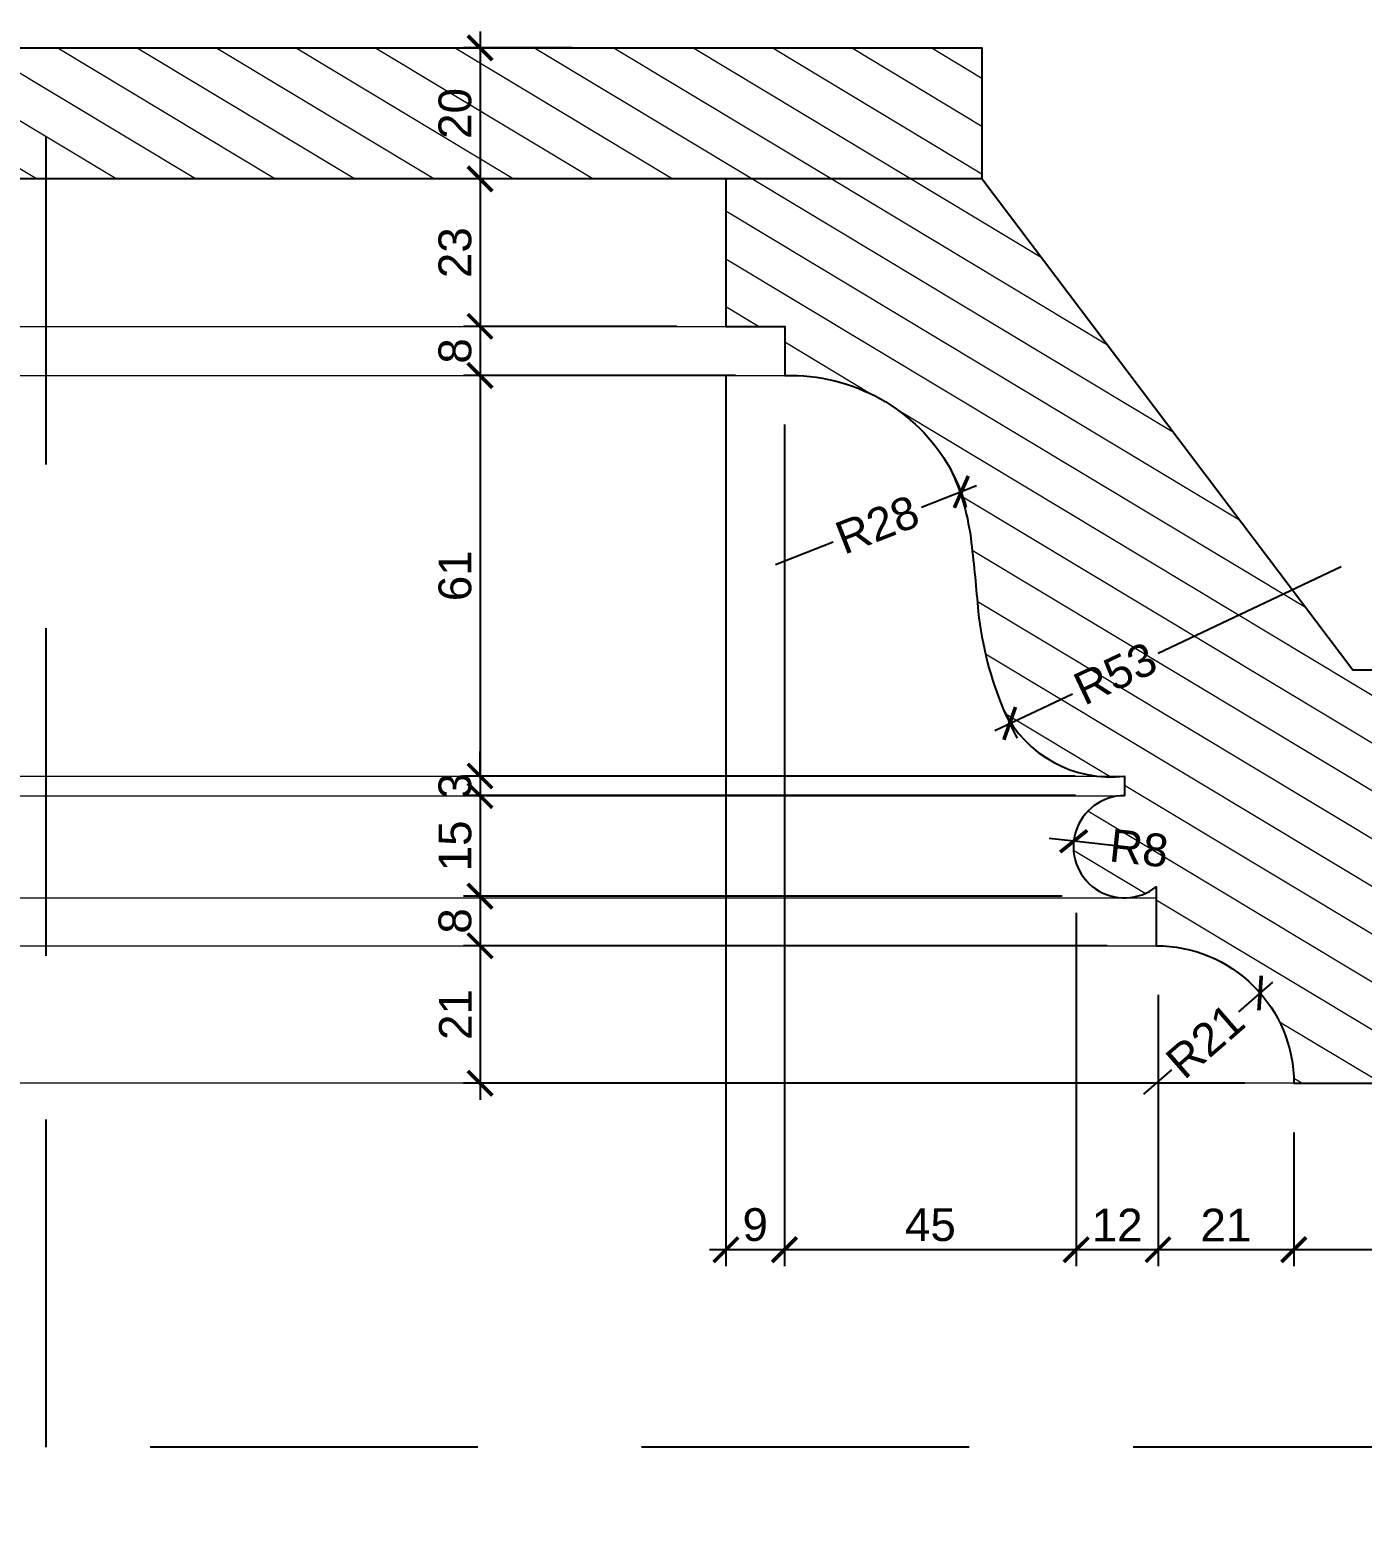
# Model space of a CAD drawing. Header units: inches. Extents: x 230831 to 416194, y 441295 to 526666.
# Drawn here: x 235843.1 to 236046.4, y 452349.4 to 452578 of the extents above; entities that cross this region are included whole.
import ezdxf

# ---------------------------------------------------------------- set-up
doc = ezdxf.new("R2010")
doc.units = ezdxf.units.IN
doc.header["$MEASUREMENT"] = 0
doc.linetypes.add('HIDDEN', pattern=[0.375, 0.25, -0.125])
for name, color, linetype in [('A-DIMESNION-1', 7, 'Continuous'), ('CQ Grg Gypsum', 41, 'Continuous'), ('CQ section wall', 3, 'Continuous'), ('CQ SPOT DETAIL DIMENSION', 9, 'Continuous'), ('CQ spot detail elevation', 1, 'Continuous'), ('CQ_callout', 34, 'Continuous'), ('DA-ANNO-DIMENSION', 1, 'Continuous'), ('xref grd floor$2$CQ Wall hatch_CHB', 8, 'Continuous')]:
    doc.layers.add(name, color=color, linetype=linetype)
doc.layers.add('CQ gypsum 2', color=42, linetype='Continuous', lineweight=0)
doc.layers.add('CQ Gypsum Hatch', color=8, linetype='Continuous', lineweight=20)
doc.styles.add('DA-dim', font='arial.ttf')
doc.styles.get("Standard").update_dxf_attribs({"font": 'arial.ttf'})
doc.dimstyles.new('chester 15', dxfattribs={"dimscale": 0.15, "dimtxt": 150, "dimasz": 100, "dimexe": 100, "dimexo": 0, "dimgap": 80, "dimtad": 1, "dimdec": 0, "dimzin": 0, "dimdsep": 46, "dimtxsty": 'Standard', "dimblk": 'DOT', "dimcen": 100, "dimclrd": 1, "dimclre": 1, "dimclrt": 3, "dimadec": 0, "dimazin": 0, "dimtfac": 1, "dimtdec": 0, "dimtofl": 0, "dimtmove": 0, "dimatfit": 3, "dimfxl": 1, "dimtolj": 1, "dimtzin": 0, "dimlwd": -1, "dimarcsym": 0})
doc.dimstyles.new('chester 25', dxfattribs={"dimscale": 0.25, "dimtxt": 150, "dimasz": 100, "dimexe": 10, "dimexo": 20, "dimgap": 80, "dimtad": 1, "dimdec": 0, "dimzin": 0, "dimdsep": 46, "dimtxsty": 'Standard', "dimblk": 'DOT', "dimcen": 50, "dimclrd": 1, "dimclre": 1, "dimclrt": 3, "dimadec": 0, "dimazin": 0, "dimtfac": 1, "dimtdec": 0, "dimtofl": 0, "dimtmove": 0, "dimatfit": 3, "dimfxl": 1, "dimtolj": 1, "dimtzin": 0, "dimlwd": -1, "dimarcsym": 0})
doc.dimstyles.new('DA-2', dxfattribs={"dimtxt": 5, "dimasz": 3.75, "dimexe": 2.5, "dimexo": 7.5, "dimgap": 1.25, "dimtad": 1, "dimdec": 0, "dimdsep": 46, "dimtxsty": 'DA-dim', "dimblk": 'ARCHTICK', "dimcen": 5, "dimdle": 2.5, "dimadec": 0, "dimazin": 0, "dimtfac": 1, "dimtdec": 0, "dimtix": 1, "dimtmove": 2, "dimatfit": 3, "dimfxl": 1, "dimarcsym": 0})
doc.dimstyles.get("Standard").update_dxf_attribs({"dimtxt": 0.18, "dimasz": 0.18, "dimexe": 0.18, "dimexo": 0.0625, "dimgap": 0.09, "dimtad": 0, "dimtih": 1, "dimtoh": 1, "dimdec": 4, "dimzin": 0, "dimdsep": 46, "dimtxsty": 'Standard', "dimcen": 0.09, "dimadec": 0, "dimazin": 0, "dimtfac": 1, "dimtdec": 4, "dimtofl": 0, "dimtmove": 0, "dimatfit": 3, "dimfxl": 1, "dimtolj": 1, "dimtzin": 0, "dimarcsym": 0})
pattern_1 = [(211.0285767170143, (0, 0), (3.221659560689484, -5.355689467754646), [])]

# ---------------------------------------------------------------- blocks, each defined once
blk = doc.blocks.new('SECTION A AND B')
at = {"layer": 'xref grd floor$2$CQ Wall hatch_CHB', "extrusion": (2.772420434295382e-08, -3.397086406510971e-09, 0.9999999999999997)}
h = blk.add_hatch(dxfattribs=at)
h.set_pattern_fill('AR-CONC', color=256, scale=10, angle=-13.97142328298568, style=0)
h.set_pattern_definition([(36.02857671701432, (-1.13686837721616e-13, 0), (68.08902030313811, -23.40695012282138), [7.5, -82.5]), (341.0285767170143, (-1.13686837721616e-13, 0), (4.696115536243854, 76.34393155101377), [6, -66]), (86.48002117701432, (5.674084953584043, -1.950579099106383), (72.78513543292053, 52.93698073081792), [6.374019199999999, -70.1142112]), (32.21277671701431, (4.828758459330061, 19.4083253203734), (99.57057156855136, -41.82951326026698), [11.25, -123.75]), (82.66421220701432, (13.12630211951353, 15.92253007405429), (114.2200327004979, 71.963769638355), [9.5610342, -105.171376]), (337.2127407070143, (4.828758459330061, 19.4083253203734), (114.2200326282029, 71.96376960434766), [9, -99.0000001]), (7.028576717014317, (13.3257315046842, 12.14186476061497), (48.20408439676903, -53.482391937558), [7.5, -82.5]), (312.0285767170143, (13.3257315046842, 12.14186476061497), (41.11958765836167, 64.49518506525843), [6, -66]), (57.48002145701431, (17.34273850980571, 7.684998795658815), (89.32367130771905, 11.0127931513372), [6.374019000000001, -70.1142112]), (23.52857671701431, (-1.13686837721616e-13, 0), (9.217332202968066, 32.01097604041664), [0, -65.19999999999999, 0, -67, 0, -66.25]), (353.5285767170143, (-1.13686837721616e-13, 0), (35.05129027384105, 31.92285780031193), [0, -38.2, 0, -63.7, 0, -25.25]), (313.5285767170143, (-21.64028273221652, 5.384065682153131), (51.25843738430945, -15.07725946313946), [0, -25, 0, -78, 0, -103.5]), (303.5285767170143, (-31.34444539240314, 7.798444911818211), (59.01024838598841, -4.365975426402727), [0, -32.5, 0, -51.8, 0, -73.5])])
h.paths.add_polyline_path([(234206.6824561684, 453817.1762365347), (234206.6824561684, 453567.1762365348), (236854.1733847183, 453567.1762365348), (236854.1733847183, 453817.1762365348)])
h.paths.add_polyline_path([(234206.6824561684, 449317.1762365348), (234206.6824561684, 449117.1762365348), (236854.1733847183, 449117.1762365348), (236854.1733847183, 449317.1762365348)])
h = blk.add_hatch(dxfattribs=at)
h.set_pattern_fill('ANSI31,_O', color=8, scale=150, angle=76.02857671701435)
h.set_pattern_definition([(121.0285767170143, (-1.13686837721616e-13, 0), (-16.06706840326394, -9.664978682068453), [])])
h.paths.add_polyline_path([(234504.1733847185, 453567.1762365348), (234404.1738281932, 453567.1762365348), (234404.1738281934, 452067.1762365347), (234504.1733847184, 452067.1185752425)])
h.paths.add_polyline_path([(236754.1732899436, 453567.1762365348), (236754.1732899436, 449317.1762365348), (236854.1733847183, 449317.1762365348), (236854.1733847183, 453567.1762365348)])
blk = doc.blocks.new('_Dot')
at = {"color": 0, "linetype": 'ByBlock', "lineweight": -2}
blk.add_line((-0.5, 0), (-1, 0), dxfattribs=at)
at = {"color": 0, "linetype": 'ByBlock', "const_width": 0.5}
blk.add_lwpolyline([(-0.25, 0, 1), (0.25, 0, 1)], format="xyb", close=True, dxfattribs=at)
blk = doc.blocks.new('*D219')
at = {"layer": 'A-DIMESNION-1', "color": 1, "lineweight": -2, "ltscale": 0.05, "transparency": 16777216}
for p, q in [((236321.5089353906, 452850.2154060968), (233364.0999054055, 452850.2154060968)), ((234831.8532837918, 449417.1538911526), (233364.0999054055, 449417.1538911526))]:
    blk.add_line(p, q, dxfattribs=at)
at = {"layer": 'A-DIMESNION-1', "color": 1, "ltscale": 0.05, "transparency": 16777216}
blk.add_line((233366.5999054055, 452825.2154060968), (233366.5999054055, 449442.1538911526), dxfattribs=at)
at = {"layer": 'Defpoints', "color": 0, "linetype": 'Continuous', "ltscale": 0.05, "transparency": 16777216}
for p in [(236326.5089353906, 452850.2154060968, 0.0002310137692535668), (233366.5999054055, 449417.1538911526), (234836.8532837918, 449417.1538911525, -2.213903546725328e-07)]:
    blk.add_point(p, dxfattribs=at)
at = {"layer": 'A-DIMESNION-1', "color": 1, "linetype": 'Continuous', "ltscale": 0.05, "transparency": 16777216, "xscale": 25, "yscale": 25, "zscale": 25}
for p, rotation in [((233366.5999054055, 452850.2154060968), 90), ((233366.5999054055, 449417.1538911526), 270)]:
    blk.add_blockref('_Dot', p, dxfattribs=dict(at, rotation=rotation))
at = {"layer": 'A-DIMESNION-1', "color": 3, "linetype": 'Continuous', "ltscale": 0.05, "transparency": 16777216, "insert": (233327.4406284614, 451133.6846486247), "char_height": 37.5, "attachment_point": 5, "rotation": 90.00000000000001}
blk.add_mtext('\\A1;3433', dxfattribs=at)
blk = doc.blocks.new('section ceiling a and b')
at = {"layer": 'CQ Gypsum Hatch'}
h = blk.add_hatch(dxfattribs=at)
h.set_pattern_fill('ANSI31', color=256, scale=50, angle=166.0285767170143, style=0)
h.set_pattern_definition(pattern_1)
h.paths.add_polyline_path([(157258.9229848189, 36401.44602513051), (157995.7102610377, 36401.44435781019), (157995.7102610378, 36421.444357812), (157258.9229848189, 36421.44602565636)])
h = blk.add_hatch(dxfattribs=at)
h.set_pattern_fill('ANSI31', color=256, scale=50, angle=166.0285767170143, style=0)
h.set_pattern_definition(pattern_1)
edge = h.paths.add_edge_path()
edge.add_line((157162.3166217814, 36326.44602554047), (157162.3166222537, 36308.40586260986))
edge.add_line((157162.3166222537, 36308.40586260991), (157162.3995313703, 36308.40586261296))
edge.add_line((157162.3995313703, 36308.40586261294), (157162.3995407765, 36283.40592362223))
edge.add_line((157162.3995407764, 36283.40592362225), (157162.3166229081, 36283.40592362225))
edge.add_line((157162.3166229081, 36283.40592362225), (157162.3166229081, 36263.40592362227))
edge.add_line((157162.3166229081, 36263.40592362225), (157211.3166229081, 36263.40592362225))
edge.add_arc((157232.3166229081, 36263.40592362225), 21, 90, 180, ccw=False)
edge.add_line((157232.3166229082, 36284.40592362225), (157232.3166229082, 36293.40592362218))
edge.add_arc((157237.1684469962, 36299.51265254786), 7.799508648191478, 231.5326976135469, 449.9999999997862)
edge.add_line((157237.1684469963, 36307.31216119608), (157237.1684469963, 36310.31216119609))
edge.add_arc((157239.3207145441, 36328.27901129919), 18.09530210374004, 263.1690297987763, 334.2285071235506)
edge.add_arc((157206.3401500019, 36341.17058243771), 53.47024035365762, 337.1551820220656, 353.8364279050649)
edge.add_arc((157591.8374387986, 36307.80616964318), 333.4821786608196, 173.4313426320803, 175.2485521887266, ccw=False)
edge.add_arc((157296.2462717268, 36341.86952291027), 35.93479784867404, 154.6033191953184, 173.4727485182933, ccw=False)
edge.add_arc((157288.1062971611, 36343.50990009564), 27.95025194109997, 88.1782591809627, 150.480974658575, ccw=False)
edge.add_line((157288.9948361859, 36371.44602513063), (157288.9948361859, 36378.94602513063))
edge.add_line((157288.9948361859, 36378.94602513063), (157297.9948361859, 36378.94602513063))
edge.add_line((157297.9948361859, 36378.94602513063), (157297.9948361859, 36401.44602513244))
edge.add_line((157297.9948361859, 36401.44602513238), (157258.9229848188, 36401.44602513054))
edge.add_line((157258.9229848188, 36401.44602513063), (157202.3166229081, 36326.44602513062))
edge.add_line((157202.3166229081, 36326.44602513063), (157162.3166217814, 36326.44602554056))
at = {"layer": 'CQ Grg Gypsum', "elevation": -1.137237648599597e-06}
blk.add_lwpolyline([(157258.9229848189, 36401.44602513051), (157995.7102610377, 36401.44435781019), (157995.7102610378, 36421.444357812), (157258.9229848189, 36421.44602565636)], close=True, dxfattribs=at)
at = {"layer": 'CQ Grg Gypsum', "elevation": -1.466518335961273e-07}
blk.add_lwpolyline([(157232.3166229083, 36284.40592362214, 0.4142135623731066), (157211.3166229083, 36263.40592362219), (157162.3166229083, 36263.40592362214), (157162.3166229083, 36283.40592362214), (157162.3166229083, 36283.40592362214), (157162.3166217816, 36326.44602626894), (157202.3166229082, 36326.44602513051), (157258.9229848189, 36401.44602513051), (157297.994836186, 36401.44602513226), (157297.994836186, 36378.94602513051), (157288.9948361861, 36378.94602513051), (157288.9948361859, 36371.44602513051, 0.278747496337859), (157263.7842077136, 36357.28133968887, 0.0825199636140551), (157260.5444068075, 36345.95443878369, 0.0079292386621575), (157259.5013017608, 36335.42962893035, -0.0729144724568153), (157255.6161711557, 36320.41147978994, -0.32038865801881), (157237.1684469964, 36310.31216119597), (157237.1684469965, 36307.31216119597, -1.408012182039748), (157232.3166229083, 36293.40592362202)], format="xyb", close=True, dxfattribs=at)
blk = doc.blocks.new('*D224')
at = {"layer": 'CQ SPOT DETAIL DIMENSION', "color": 1, "lineweight": -2, "transparency": 16777216}
for p, q in [((235949.3227076261, 452555.2163372593), (235806.5866875172, 452555.2163372593)), ((235949.3227076262, 449417.1762365346), (235806.5866875172, 449417.1762365346))]:
    blk.add_line(p, q, dxfattribs=at)
at = {"layer": 'CQ SPOT DETAIL DIMENSION', "color": 1, "transparency": 16777216}
blk.add_line((235821.5866875172, 452540.2163372593), (235821.5866875172, 449432.1762365346), dxfattribs=at)
at = {"layer": 'Defpoints', "color": 0, "transparency": 16777216}
for p in [(235949.3227076261, 452555.2163372593, 0.001312706292669367), (235821.5866875172, 449417.1762365346), (235949.3227076262, 449417.1762365346, 0.0003259953362035111)]:
    blk.add_point(p, dxfattribs=at)
at = {"layer": 'CQ SPOT DETAIL DIMENSION', "color": 1, "transparency": 16777216, "xscale": 15, "yscale": 15, "zscale": 15}
for p, rotation in [((235821.5866875172, 452555.2163372593), 90), ((235821.5866875172, 449417.1762365346), 270)]:
    blk.add_blockref('_Dot', p, dxfattribs=dict(at, rotation=rotation))
at = {"layer": 'CQ SPOT DETAIL DIMENSION', "color": 3, "transparency": 16777216, "insert": (235798.0911213507, 450986.196286897), "char_height": 22.5, "attachment_point": 5, "rotation": 90}
blk.add_mtext('\\A1;3138', dxfattribs=at)
blk = doc.blocks.new('_ARCHTICK')
at = {"color": 0, "linetype": 'ByBlock', "const_width": 0.15}
blk.add_lwpolyline([(-0.5, -0.5), (0.5, 0.5)], dxfattribs=at)
blk = doc.blocks.new('*D286')
at = {"layer": 'DA-ANNO-DIMENSION', "color": 0, "lineweight": -2, "transparency": 16777216}
for p, q in [((235911.8002807516, 452577.7162131969), (235911.8002807516, 452552.7163372595)), ((235925.8571194434, 452575.2162131969), (235909.3002807516, 452575.2162131969)), ((235925.8571194434, 452555.2163372595), (235909.3002807516, 452555.2163372595))]:
    blk.add_line(p, q, dxfattribs=at)
at = {"layer": 'Defpoints', "color": 0, "transparency": 16777216}
for p in [(235933.3571194434, 452575.2162131969, 0.001312226281390279), (235911.8002807516, 452555.2163372595), (235933.3571194434, 452555.2163372595)]:
    blk.add_point(p, dxfattribs=at)
at = {"layer": 'DA-ANNO-DIMENSION', "color": 0, "lineweight": -2, "transparency": 16777216, "xscale": 3.75, "yscale": 3.75, "zscale": 3.75}
for p, rotation in [((235911.8002807516, 452575.2162131969), 90), ((235911.8002807516, 452555.2163372595), 270)]:
    blk.add_blockref('_ARCHTICK', p, dxfattribs=dict(at, rotation=rotation))
at = {"layer": 'DA-ANNO-DIMENSION', "color": 0, "transparency": 16777216, "insert": (235907.997415813, 452565.2162752281), "char_height": 5, "attachment_point": 5, "rotation": 90, "style": 'DA-dim'}
blk.add_mtext('20', dxfattribs=at)
blk = doc.blocks.new('*D285')
at = {"layer": 'DA-ANNO-DIMENSION', "color": 0, "lineweight": -2, "transparency": 16777216}
for p, q in [((235911.8002807516, 452557.7163372595), (235911.8002807516, 452530.2163372578)), ((235925.8571194434, 452555.2163372595), (235909.3002807516, 452555.2163372595)), ((235941.8227076262, 452532.7163372578), (235909.3002807516, 452532.7163372578))]:
    blk.add_line(p, q, dxfattribs=at)
at = {"layer": 'Defpoints', "color": 0, "transparency": 16777216}
for p in [(235933.3571194434, 452555.2163372595), (235911.8002807516, 452532.7163372578), (235949.3227076262, 452532.7163372578, 0.001312629858225215)]:
    blk.add_point(p, dxfattribs=at)
at = {"layer": 'DA-ANNO-DIMENSION', "color": 0, "lineweight": -2, "transparency": 16777216, "xscale": 3.75, "yscale": 3.75, "zscale": 3.75}
for p, rotation in [((235911.8002807516, 452555.2163372595), 90), ((235911.8002807516, 452532.7163372578), 270)]:
    blk.add_blockref('_ARCHTICK', p, dxfattribs=dict(at, rotation=rotation))
at = {"layer": 'DA-ANNO-DIMENSION', "color": 0, "transparency": 16777216, "insert": (235907.9957104924, 452543.9663372585), "char_height": 5, "attachment_point": 5, "rotation": 90, "style": 'DA-dim'}
blk.add_mtext('23', dxfattribs=at)
blk = doc.blocks.new('*D284')
at = {"layer": 'DA-ANNO-DIMENSION', "color": 0, "lineweight": -2, "transparency": 16777216}
for p, q in [((235911.8002807516, 452535.2163372578), (235911.8002807516, 452522.7146704963)), ((235941.8227076262, 452532.7163372578), (235909.3002807516, 452532.7163372578)), ((235950.7717656593, 452525.2146704963), (235909.3002807516, 452525.2146704963))]:
    blk.add_line(p, q, dxfattribs=at)
at = {"layer": 'Defpoints', "color": 0, "transparency": 16777216}
for p in [(235949.3227076262, 452532.7163372578, 0.001312629858225215), (235911.8002807516, 452525.2146704963), (235958.2717656593, 452525.2146704963, 0.001312356268901434)]:
    blk.add_point(p, dxfattribs=at)
at = {"layer": 'DA-ANNO-DIMENSION', "color": 0, "lineweight": -2, "transparency": 16777216, "xscale": 3.75, "yscale": 3.75, "zscale": 3.75}
for p, rotation in [((235911.8002807516, 452532.7163372578), 90), ((235911.8002807516, 452525.2146704963), 270)]:
    blk.add_blockref('_ARCHTICK', p, dxfattribs=dict(at, rotation=rotation))
at = {"layer": 'DA-ANNO-DIMENSION', "color": 0, "transparency": 16777216, "insert": (235907.997415813, 452528.9655038769), "char_height": 5, "attachment_point": 5, "rotation": 90, "style": 'DA-dim'}
blk.add_mtext('8', dxfattribs=at)
blk = doc.blocks.new('*D283')
at = {"layer": 'DA-ANNO-DIMENSION', "color": 0, "lineweight": -2, "transparency": 16777216}
for p, q in [((235911.8002807516, 452527.7146704963), (235911.8002807516, 452461.5808065617)), ((235950.7717656593, 452525.2146704963), (235909.3002807516, 452525.2146704963)), ((236002.6351369895, 452464.0808065617), (235909.3002807516, 452464.0808065617))]:
    blk.add_line(p, q, dxfattribs=at)
at = {"layer": 'Defpoints', "color": 0, "transparency": 16777216}
for p in [(235958.2717656593, 452525.2146704963, 0.001312356268901434), (235911.8002807516, 452464.0808065617), (236010.1351369895, 452464.0808065617, 0.001310710721178611)]:
    blk.add_point(p, dxfattribs=at)
at = {"layer": 'DA-ANNO-DIMENSION', "color": 0, "lineweight": -2, "transparency": 16777216, "xscale": 3.75, "yscale": 3.75, "zscale": 3.75}
for p, rotation in [((235911.8002807516, 452525.2146704963), 90), ((235911.8002807516, 452464.0808065617), 270)]:
    blk.add_blockref('_ARCHTICK', p, dxfattribs=dict(at, rotation=rotation))
at = {"layer": 'DA-ANNO-DIMENSION', "color": 0, "transparency": 16777216, "insert": (235907.997415813, 452494.6477385288), "char_height": 5, "attachment_point": 5, "rotation": 90, "style": 'DA-dim'}
blk.add_mtext('61', dxfattribs=at)
blk = doc.blocks.new('*D282')
at = {"layer": 'DA-ANNO-DIMENSION', "color": 0, "lineweight": -2, "transparency": 16777216}
for p, q in [((235911.8002807515, 452464.0808065617), (235911.8002807515, 452467.8308065617)), ((236002.6351369895, 452464.0808065617), (235909.3002807515, 452464.0808065617)), ((235911.8002807515, 452464.0808065617), (235911.8002807515, 452461.0824733232)), ((236002.6490968159, 452461.0824733232), (235909.3002807515, 452461.0824733232)), ((235911.8002807515, 452461.0824733232), (235911.8002807515, 452457.3324733232))]:
    blk.add_line(p, q, dxfattribs=at)
at = {"layer": 'Defpoints', "color": 0, "transparency": 16777216}
for p in [(236010.1351369895, 452464.0808065617, 0.001310710721178611), (235911.8002807515, 452461.0824733232), (236010.1490968159, 452461.0824733232, 0.001310700148556459)]:
    blk.add_point(p, dxfattribs=at)
at = {"layer": 'DA-ANNO-DIMENSION', "color": 0, "lineweight": -2, "transparency": 16777216, "xscale": 3.75, "yscale": 3.75, "zscale": 3.75}
for p, rotation in [((235911.8002807515, 452464.0808065617), 270), ((235911.8002807515, 452461.0824733232), 90)]:
    blk.add_blockref('_ARCHTICK', p, dxfattribs=dict(at, rotation=rotation))
at = {"layer": 'DA-ANNO-DIMENSION', "color": 0, "transparency": 16777216, "insert": (235907.9957104923, 452462.5816399423), "char_height": 5, "attachment_point": 5, "rotation": 90, "style": 'DA-dim'}
blk.add_mtext('3', dxfattribs=at)
blk = doc.blocks.new('*D281')
at = {"layer": 'DA-ANNO-DIMENSION', "color": 0, "lineweight": -2, "transparency": 16777216}
for p, q in [((235911.8002807515, 452463.5824733232), (235911.8002807515, 452443.240967338)), ((236002.6490968159, 452461.0824733232), (235909.3002807515, 452461.0824733232)), ((236000.6614823354, 452445.740967338), (235909.3002807515, 452445.740967338))]:
    blk.add_line(p, q, dxfattribs=at)
at = {"layer": 'Defpoints', "color": 0, "transparency": 16777216}
for p in [(236010.1490968159, 452461.0824733232, 0.001310700148556459), (235911.8002807515, 452445.740967338), (236008.1614823354, 452445.740967338, 0.001310703137165032)]:
    blk.add_point(p, dxfattribs=at)
at = {"layer": 'DA-ANNO-DIMENSION', "color": 0, "lineweight": -2, "transparency": 16777216, "xscale": 3.75, "yscale": 3.75, "zscale": 3.75}
for p, rotation in [((235911.8002807515, 452461.0824733232), 90), ((235911.8002807515, 452445.740967338), 270)]:
    blk.add_blockref('_ARCHTICK', p, dxfattribs=dict(at, rotation=rotation))
at = {"layer": 'DA-ANNO-DIMENSION', "color": 0, "transparency": 16777216, "insert": (235907.9974158129, 452453.4117203304), "char_height": 5, "attachment_point": 5, "rotation": 90, "style": 'DA-dim'}
blk.add_mtext('15', dxfattribs=at)
blk = doc.blocks.new('*D280')
at = {"layer": 'DA-ANNO-DIMENSION', "color": 0, "lineweight": -2, "transparency": 16777216}
for p, q in [((235911.8002807515, 452448.240967338), (235911.8002807515, 452435.6745689879)), ((236000.6614823354, 452445.740967338), (235909.3002807515, 452445.740967338)), ((236007.500920904, 452438.1745689879), (235909.3002807515, 452438.1745689879))]:
    blk.add_line(p, q, dxfattribs=at)
at = {"layer": 'Defpoints', "color": 0, "transparency": 16777216}
for p in [(236008.1614823354, 452445.740967338, 0.001310703137165032), (235911.8002807515, 452438.1745689879), (236015.000920904, 452438.1745689879, 0.001310487815463571)]:
    blk.add_point(p, dxfattribs=at)
at = {"layer": 'DA-ANNO-DIMENSION', "color": 0, "lineweight": -2, "transparency": 16777216, "xscale": 3.75, "yscale": 3.75, "zscale": 3.75}
for p, rotation in [((235911.8002807515, 452445.740967338), 90), ((235911.8002807515, 452438.1745689879), 270)]:
    blk.add_blockref('_ARCHTICK', p, dxfattribs=dict(at, rotation=rotation))
at = {"layer": 'DA-ANNO-DIMENSION', "color": 0, "transparency": 16777216, "insert": (235907.9974158129, 452441.9577681628), "char_height": 5, "attachment_point": 5, "rotation": 90, "style": 'DA-dim'}
blk.add_mtext('8', dxfattribs=at)
blk = doc.blocks.new('*D279')
at = {"layer": 'DA-ANNO-DIMENSION', "color": 0, "lineweight": -2, "transparency": 16777216}
for p, q in [((235911.8002807515, 452440.6745689879), (235911.8002807515, 452414.6762357494)), ((236007.500920904, 452438.1745689879), (235909.3002807515, 452438.1745689879)), ((236028.500920904, 452417.1762357494), (235909.3002807515, 452417.1762357494))]:
    blk.add_line(p, q, dxfattribs=at)
at = {"layer": 'Defpoints', "color": 0, "transparency": 16777216}
for p in [(236015.000920904, 452438.1745689879, 0.001310487815463571), (235911.8002807515, 452417.1762357494), (236036.000920904, 452417.1762357494, 0.001309834274019979)]:
    blk.add_point(p, dxfattribs=at)
at = {"layer": 'DA-ANNO-DIMENSION', "color": 0, "lineweight": -2, "transparency": 16777216, "xscale": 3.75, "yscale": 3.75, "zscale": 3.75}
for p, rotation in [((235911.8002807515, 452438.1745689879), 90), ((235911.8002807515, 452417.1762357494), 270)]:
    blk.add_blockref('_ARCHTICK', p, dxfattribs=dict(at, rotation=rotation))
at = {"layer": 'DA-ANNO-DIMENSION', "color": 0, "transparency": 16777216, "insert": (235908.0400488279, 452427.6754023685), "char_height": 5, "attachment_point": 5, "rotation": 90, "style": 'DA-dim'}
blk.add_mtext('21', dxfattribs=at)
blk = doc.blocks.new('*D274')
at = {"layer": 'DA-ANNO-DIMENSION', "color": 0, "lineweight": -2, "transparency": 16777216}
for p, q in [((236036.0009209039, 452409.6762357492), (236036.0009209039, 452389.2758715467)), ((236085.0009209039, 452409.6762317467), (236085.0009209039, 452389.2758715467)), ((236087.5009209039, 452391.7758715467), (236033.5009209039, 452391.7758715467))]:
    blk.add_line(p, q, dxfattribs=at)
at = {"layer": 'Defpoints', "color": 0, "transparency": 16777216}
for p in [(236036.0009209039, 452417.1762357492), (236085.0009209039, 452417.1762317467, 0.00130847578803868), (236036.0009209039, 452391.7758715467)]:
    blk.add_point(p, dxfattribs=at)
at = {"layer": 'DA-ANNO-DIMENSION', "color": 0, "lineweight": -2, "transparency": 16777216, "xscale": 3.75, "yscale": 3.75, "zscale": 3.75, "rotation": 180}
blk.add_blockref('_ARCHTICK', (236036.0009209039, 452391.7758715467), dxfattribs=at)
at = {"layer": 'DA-ANNO-DIMENSION', "color": 0, "lineweight": -2, "transparency": 16777216, "xscale": 3.75, "yscale": 3.75, "zscale": 3.75}
blk.add_blockref('_ARCHTICK', (236085.0009209039, 452391.7758715467), dxfattribs=at)
at = {"layer": 'DA-ANNO-DIMENSION', "color": 0, "transparency": 16777216, "insert": (236060.5009209039, 452395.5787364853), "char_height": 5, "attachment_point": 5, "style": 'DA-dim'}
blk.add_mtext('49', dxfattribs=at)
blk = doc.blocks.new('*D312')
at = {"layer": 'DA-ANNO-DIMENSION', "color": 0, "lineweight": -2, "transparency": 16777216}
for p, q in [((236015.2654983191, 452430.6745689877), (236015.2654983191, 452389.2758715467)), ((236036.0009209039, 452409.6762357492), (236036.0009209039, 452389.2758715467)), ((236038.5009209039, 452391.7758715467), (236012.7654983191, 452391.7758715467))]:
    blk.add_line(p, q, dxfattribs=at)
at = {"layer": 'Defpoints', "color": 0, "transparency": 16777216}
for p in [(236015.2654983191, 452438.1745689877, 0.001310480480265247), (236036.0009209039, 452417.1762357492), (236015.2654983191, 452391.7758715467)]:
    blk.add_point(p, dxfattribs=at)
at = {"layer": 'DA-ANNO-DIMENSION', "color": 0, "lineweight": -2, "transparency": 16777216, "xscale": 3.75, "yscale": 3.75, "zscale": 3.75, "rotation": 180}
blk.add_blockref('_ARCHTICK', (236015.2654983191, 452391.7758715467), dxfattribs=at)
at = {"layer": 'DA-ANNO-DIMENSION', "color": 0, "lineweight": -2, "transparency": 16777216, "xscale": 3.75, "yscale": 3.75, "zscale": 3.75}
blk.add_blockref('_ARCHTICK', (236036.0009209039, 452391.7758715467), dxfattribs=at)
at = {"layer": 'DA-ANNO-DIMENSION', "color": 0, "transparency": 16777216, "insert": (236025.6332096115, 452395.5361034703), "char_height": 5, "attachment_point": 5, "style": 'DA-dim'}
blk.add_mtext('21', dxfattribs=at)
blk = doc.blocks.new('*D311')
at = {"layer": 'DA-ANNO-DIMENSION', "color": 0, "lineweight": -2, "transparency": 16777216}
for p, q in [((236002.7849329046, 452443.2136408254), (236002.7849329046, 452389.2758715467)), ((236015.2654983191, 452430.6745689877), (236015.2654983191, 452389.2758715467)), ((236017.7654983191, 452391.7758715467), (236000.2849329046, 452391.7758715467))]:
    blk.add_line(p, q, dxfattribs=at)
at = {"layer": 'Defpoints', "color": 0, "transparency": 16777216}
for p in [(236002.7849329046, 452450.7136408254, 0.001310869090321618), (236015.2654983191, 452438.1745689877, 0.001310480480265247), (236002.7849329046, 452391.7758715467)]:
    blk.add_point(p, dxfattribs=at)
at = {"layer": 'DA-ANNO-DIMENSION', "color": 0, "lineweight": -2, "transparency": 16777216, "xscale": 3.75, "yscale": 3.75, "zscale": 3.75, "rotation": 180}
blk.add_blockref('_ARCHTICK', (236002.7849329046, 452391.7758715467), dxfattribs=at)
at = {"layer": 'DA-ANNO-DIMENSION', "color": 0, "lineweight": -2, "transparency": 16777216, "xscale": 3.75, "yscale": 3.75, "zscale": 3.75}
blk.add_blockref('_ARCHTICK', (236015.2654983191, 452391.7758715467), dxfattribs=at)
at = {"layer": 'DA-ANNO-DIMENSION', "color": 0, "transparency": 16777216, "insert": (236009.0252156118, 452395.5361034703), "char_height": 5, "attachment_point": 5, "style": 'DA-dim'}
blk.add_mtext('12', dxfattribs=at)
blk = doc.blocks.new('*D310')
at = {"layer": 'DA-ANNO-DIMENSION', "color": 0, "lineweight": -2, "transparency": 16777216}
for p, q in [((235958.2717656592, 452517.7146704961), (235958.2717656592, 452389.2758715467)), ((236002.7849329046, 452443.2136408254), (236002.7849329046, 452389.2758715467)), ((236005.2849329046, 452391.7758715467), (235955.7717656592, 452391.7758715467))]:
    blk.add_line(p, q, dxfattribs=at)
at = {"layer": 'Defpoints', "color": 0, "transparency": 16777216}
for p in [(235958.2717656592, 452525.2146704961), (236002.7849329046, 452450.7136408254, 0.001310869090321618), (235958.2717656592, 452391.7758715467)]:
    blk.add_point(p, dxfattribs=at)
at = {"layer": 'DA-ANNO-DIMENSION', "color": 0, "lineweight": -2, "transparency": 16777216, "xscale": 3.75, "yscale": 3.75, "zscale": 3.75, "rotation": 180}
blk.add_blockref('_ARCHTICK', (235958.2717656592, 452391.7758715467), dxfattribs=at)
at = {"layer": 'DA-ANNO-DIMENSION', "color": 0, "lineweight": -2, "transparency": 16777216, "xscale": 3.75, "yscale": 3.75, "zscale": 3.75}
blk.add_blockref('_ARCHTICK', (236002.7849329046, 452391.7758715467), dxfattribs=at)
at = {"layer": 'DA-ANNO-DIMENSION', "color": 0, "transparency": 16777216, "insert": (235980.5283492819, 452395.5685045617), "char_height": 5, "attachment_point": 5, "style": 'DA-dim'}
blk.add_mtext('45', dxfattribs=at)
blk = doc.blocks.new('*D309')
at = {"layer": 'DA-ANNO-DIMENSION', "color": 0, "lineweight": -2, "transparency": 16777216}
for p, q in [((235949.3227076261, 452525.2146704961), (235949.3227076261, 452389.2758715467)), ((235958.2717656592, 452517.7146704961), (235958.2717656592, 452389.2758715467)), ((235960.7717656592, 452391.7758715467), (235946.8227076261, 452391.7758715467))]:
    blk.add_line(p, q, dxfattribs=at)
at = {"layer": 'Defpoints', "color": 0, "transparency": 16777216}
for p in [(235949.3227076261, 452532.7146704961, 0.001312629852563069), (235958.2717656592, 452525.2146704961), (235949.3227076261, 452391.7758715467)]:
    blk.add_point(p, dxfattribs=at)
at = {"layer": 'DA-ANNO-DIMENSION', "color": 0, "lineweight": -2, "transparency": 16777216, "xscale": 3.75, "yscale": 3.75, "zscale": 3.75, "rotation": 180}
blk.add_blockref('_ARCHTICK', (235949.3227076261, 452391.7758715467), dxfattribs=at)
at = {"layer": 'DA-ANNO-DIMENSION', "color": 0, "lineweight": -2, "transparency": 16777216, "xscale": 3.75, "yscale": 3.75, "zscale": 3.75}
blk.add_blockref('_ARCHTICK', (235958.2717656592, 452391.7758715467), dxfattribs=at)
at = {"layer": 'DA-ANNO-DIMENSION', "color": 0, "transparency": 16777216, "insert": (235953.7972366426, 452395.5787364853), "char_height": 5, "attachment_point": 5, "style": 'DA-dim'}
blk.add_mtext('9', dxfattribs=at)
blk = doc.blocks.new('*D278')
at = {"layer": 'DA-ANNO-DIMENSION', "color": 0, "lineweight": -2, "transparency": 16777216}
for p, q in [((235987.5736564975, 452508.3613471342), (235979.1520786606, 452505.0710540778)), ((235956.8826608405, 452496.3704385585), (235965.6856731303, 452499.8097572675))]:
    blk.add_line(p, q, dxfattribs=at)
blk.add_arc((235959.2112466517, 452497.2802122226), 27.95025193970651, 16.2156848436267, 29.51902534283477, dxfattribs=at)
at = {"layer": 'Defpoints', "color": 0, "transparency": 16777216}
for p in [(235985.2450706863, 452507.4515734701, 0.001311548112705611), (235959.2112466517, 452497.2802122226, 0.001312235326769981)]:
    blk.add_point(p, dxfattribs=at)
at = {"layer": 'DA-ANNO-DIMENSION', "color": 0, "lineweight": -2, "transparency": 16777216, "xscale": 3.75, "yscale": 3.75, "zscale": 3.75, "rotation": 21.34048475926601}
blk.add_blockref('_ARCHTICK', (235985.2450706863, 452507.4515734701), dxfattribs=at)
at = {"layer": 'DA-ANNO-DIMENSION', "color": 0, "transparency": 16777216, "insert": (235972.4188758954, 452502.4404056726), "char_height": 5, "attachment_point": 5, "rotation": 21.34048475926601, "style": 'DA-dim'}
blk.add_mtext('R28', dxfattribs=at)
blk = doc.blocks.new('*D277')
at = {"layer": 'DA-ANNO-DIMENSION', "color": 0, "lineweight": -2, "transparency": 16777216}
for p, q in [((236043.2380843329, 452496.0082644009), (236015.2774266503, 452482.8068278097)), ((235990.3648370616, 452471.0445160819), (236002.2129177138, 452476.6385077266))]:
    blk.add_line(p, q, dxfattribs=at)
blk.add_arc((236040.9773938111, 452494.940894566), 53.47024035482902, 202.844817979449, 207.9528867171964, dxfattribs=at)
at = {"layer": 'Defpoints', "color": 0, "transparency": 16777216}
for p in [(236040.9773938111, 452494.940894566, 0.001309960478533594), (235992.6255275835, 452472.1118859168, 0.001311223443438274)]:
    blk.add_point(p, dxfattribs=at)
at = {"layer": 'DA-ANNO-DIMENSION', "color": 0, "lineweight": -2, "transparency": 16777216, "xscale": 3.75, "yscale": 3.75, "zscale": 3.75, "rotation": 205.2740237116088}
blk.add_blockref('_ARCHTICK', (235992.6255275835, 452472.1118859168), dxfattribs=at)
at = {"layer": 'DA-ANNO-DIMENSION', "color": 0, "transparency": 16777216, "insert": (236008.745172182, 452479.7226677681), "char_height": 5, "attachment_point": 5, "rotation": 25.274023711608773, "style": 'DA-dim'}
blk.add_mtext('R53', dxfattribs=at)
blk = doc.blocks.new('*D276')
at = {"layer": 'DA-ANNO-DIMENSION', "color": 0, "lineweight": -2, "transparency": 16777216}
for p, q in [((236002.3952162091, 452454.1253842182), (235998.6671541494, 452454.5304191286)), ((236010.1490968158, 452453.2829646751), (236002.3952162091, 452454.1253842182))]:
    blk.add_line(p, q, dxfattribs=at)
at = {"layer": 'Defpoints', "color": 0, "transparency": 16777216}
for p in [(236002.3952162091, 452454.1253842182, 0.001310891484894029), (236010.1490968158, 452453.2829646751, 0.001310673652951652)]:
    blk.add_point(p, dxfattribs=at)
at = {"layer": 'DA-ANNO-DIMENSION', "color": 0, "lineweight": -2, "transparency": 16777216, "xscale": 3.75, "yscale": 3.75, "zscale": 3.75, "rotation": 353.7994263370972}
blk.add_blockref('_ARCHTICK', (236002.3952162091, 452454.1253842182), dxfattribs=at)
at = {"layer": 'DA-ANNO-DIMENSION', "color": 0, "transparency": 16777216, "insert": (236012.3639253107, 452453.0423348662), "char_height": 5, "attachment_point": 5, "rotation": 353.7994263370972, "style": 'DA-dim'}
blk.add_mtext('R8', dxfattribs=at)
blk = doc.blocks.new('*D275')
at = {"layer": 'DA-ANNO-DIMENSION', "color": 0, "lineweight": -2, "transparency": 16777216}
for p, q in [((236032.7286209891, 452432.6027923864), (236027.5406533754, 452428.0882487152)), ((236013.1149953629, 452415.5351127028), (236017.3700344619, 452419.2378266102))]:
    blk.add_line(p, q, dxfattribs=at)
at = {"layer": 'Defpoints', "color": 0, "transparency": 16777216}
for p in [(236030.8426954481, 452430.9616693399, 0.001310024112025624), (236015.0009209039, 452417.1762357493, 0.001310416482311181)]:
    blk.add_point(p, dxfattribs=at)
at = {"layer": 'DA-ANNO-DIMENSION', "color": 0, "lineweight": -2, "transparency": 16777216, "xscale": 3.75, "yscale": 3.75, "zscale": 3.75, "rotation": 41.02962894057673}
blk.add_blockref('_ARCHTICK', (236030.8426954481, 452430.9616693399), dxfattribs=at)
at = {"layer": 'DA-ANNO-DIMENSION', "color": 0, "transparency": 16777216, "insert": (236022.4553439186, 452423.6630376627), "char_height": 5, "attachment_point": 5, "rotation": 41.02962894057673, "style": 'DA-dim'}
blk.add_mtext('R21', dxfattribs=at)

msp = doc.modelspace()

# ---------------------------------------------------------------- linework, layer by layer
at = {"layer": 'CQ gypsum 2', "extrusion": (2.772420434295382e-08, -3.397086406510971e-09, 0.9999999999999997)}
for p, q in [((235290.6791341417, 452532.714670496, 0.001330890221583523), (235958.3227076262, 452532.7146704961, 0.001312380334723981)), ((235281.6791341416, 452525.214670496, 0.001331114261274565), (235960.1507276463, 452525.2146704961, 0.001312304176175349)), ((235234.1572847123, 452464.0808065615, 0.001332224089720747), (236010.1490968159, 452464.0808065615, 0.001310710334153528)), ((235229.852744952, 452461.0808065615, 0.001332333238401443), (236010.1490968158, 452461.0808065615, 0.001310700142894309)), ((235229.8556970384, 452445.4817892651, 0.001332280165347585), (236015.000920904, 452445.4817892651, 0.001310512638722241)), ((235225.000920864, 452438.1745689876, 0.001332389936895609), (236015.2654983191, 452438.1745689877, 0.001310480480265247)), ((236055.9597101056, 452417.1745689876, 0.001309280926807567), (235204.000920864, 452417.1745689877, 0.001332900806372273))]:
    msp.add_line(p, q, dxfattribs=at)
at = {"layer": 'CQ gypsum 2', "elevation": 0.0003581055442671624}
msp.add_lwpolyline([(235134.9180727653, 452417.2205928719), (236130.0057227931, 452417.2362239471), (236130.0057227931, 449567.0869789211), (235134.9180727653, 449567.0713478459)], close=True, dxfattribs=at)
at = {"layer": 'CQ spot detail elevation', "color": 3, "linetype": 'HIDDEN', "ltscale": 200}
msp.add_lwpolyline([(235845.5852184424, 452958.365228117), (236661.4509301964, 452958.365228117), (236661.4509301964, 452361.6385668762), (235845.5852184424, 452361.6385668762)], close=True, dxfattribs=at)

# ---------------------------------------------------------------- block references
at = {"layer": 'CQ Grg Gypsum', "lineweight": 0, "extrusion": (2.772420434295382e-08, -3.397086406510971e-09, 0.9999999999999997), "xscale": -1}
msp.add_blockref('section ceiling a and b', (393247.317543812, 416153.770312127, 0.006316991008215804), dxfattribs=at)
at = {"layer": 'CQ section wall'}
msp.add_blockref('SECTION A AND B', (610.7446880468051, 0, 0.0002905160519317026), dxfattribs=at)

# ---------------------------------------------------------------- dimensions: what is measured, and where the dimension line sits
at = {"layer": 'A-DIMESNION-1', "color": 64, "linetype": 'Continuous', "ltscale": 0.05}
dim = msp.add_linear_dim(base=(233366.5999054055, 449417.1538911526, 0.001072237472688593), p1=(236326.5089353906, 452850.2154060968, 0.00130325124194216), p2=(234836.8532837917, 449417.1538911525, 0.001072016082333921), angle=90, dimstyle='chester 25', dxfattribs=at)
dim.commit()
dim.dimension.update_dxf_attribs({"geometry": '*D219', "text_midpoint": (233327.4406284614, 451133.6846486247, 0.001072237472688593)})
at = {"layer": 'CQ SPOT DETAIL DIMENSION', "color": 2}
dim = msp.add_linear_dim(base=(235821.5866875172, 449417.1762365346), p1=(235949.3227076261, 452555.2163372593, 0.001312706292669367), p2=(235949.3227076262, 449417.1762365346, 0.0003259953362035111), angle=90, dimstyle='chester 15', dxfattribs=at)
dim.commit()
dim.dimension.update_dxf_attribs({"geometry": '*D224', "text_midpoint": (235798.0911213507, 450986.196286897)})
at = {"layer": 'DA-ANNO-DIMENSION'}
for base, p1, p2, picture, middle in [((235911.8002807516, 452555.2163372595), (235933.3571194433, 452575.2162131967, 0.001312226281390279), (235933.3571194433, 452555.2163372593), '*D286', (235907.997415813, 452565.2162752281)), ((235911.8002807516, 452532.7163372578), (235933.3571194433, 452555.2163372593), (235949.3227076261, 452532.7163372575, 0.001312629858225215), '*D285', (235907.9957104924, 452543.9663372585)), ((235911.8002807516, 452525.2146704963), (235949.3227076261, 452532.7163372575, 0.001312629858225215), (235958.2717656592, 452525.2146704961, 0.001312356268901434), '*D284', (235907.997415813, 452528.9655038769)), ((235911.8002807516, 452464.0808065617), (235958.2717656592, 452525.2146704961, 0.001312356268901434), (236010.1351369894, 452464.0808065615, 0.001310710721178611), '*D283', (235907.997415813, 452494.6477385288)), ((235911.8002807515, 452461.0824733232), (236010.1351369894, 452464.0808065615, 0.001310710721178611), (236010.1490968158, 452461.082473323, 0.001310700148556459), '*D282', (235907.9957104923, 452462.5816399423)), ((235911.8002807515, 452445.740967338), (236010.1490968158, 452461.082473323, 0.001310700148556459), (236008.1614823353, 452445.7409673377, 0.001310703137165032), '*D281', (235907.9974158129, 452453.4117203304)), ((235911.8002807515, 452438.1745689879), (236008.1614823353, 452445.7409673377, 0.001310703137165032), (236015.0009209038, 452438.1745689877, 0.001310487815463571), '*D280', (235907.9974158129, 452441.9577681628)), ((235911.8002807515, 452417.1762357494), (236015.0009209038, 452438.1745689877, 0.001310487815463571), (236036.0009209039, 452417.1762357492, 0.001309834274019979), '*D279', (235908.0400488279, 452427.6754023685))]:
    dim = msp.add_linear_dim(base=base, p1=p1, p2=p2, angle=90, dimstyle='DA-2', dxfattribs=at)
    dim.commit()
    dim.dimension.update_dxf_attribs({"geometry": picture, "text_midpoint": middle})
for base, p1, p2, picture, middle in [((235949.3227076261, 452391.7758715467), (235958.2717656592, 452525.2146704961), (235949.3227076261, 452532.7146704961, 0.001312629852563069), '*D309', (235953.7972366426, 452395.5787364853)), ((235958.2717656592, 452391.7758715467), (236002.7849329046, 452450.7136408254, 0.001310869090321618), (235958.2717656592, 452525.2146704961), '*D310', (235980.5283492819, 452395.5685045617)), ((236002.7849329046, 452391.7758715467), (236015.2654983191, 452438.1745689877, 0.001310480480265247), (236002.7849329046, 452450.7136408254, 0.001310869090321618), '*D311', (236009.0252156118, 452395.5361034703)), ((236015.2654983191, 452391.7758715467), (236036.0009209039, 452417.1762357492), (236015.2654983191, 452438.1745689877, 0.001310480480265247), '*D312', (236025.6332096115, 452395.5361034703)), ((236036.0009209039, 452391.7758715467), (236085.0009209039, 452417.1762317467, 0.00130847578803868), (236036.0009209039, 452417.1762357492), '*D274', (236060.5009209039, 452395.5787364853))]:
    dim = msp.add_linear_dim(base=base, p1=p1, p2=p2, dimstyle='DA-2', dxfattribs=at)
    dim.commit()
    dim.dimension.update_dxf_attribs({"geometry": picture, "text_midpoint": middle})
for center, mpoint, picture, middle in [((235959.2112466517, 452497.2802122226, 0.001312235326769981), (235985.2450706863, 452507.4515734701, 0.001311548112705611), '*D278', (235972.4188758954, 452502.4404056726)), ((236040.9773938111, 452494.940894566, 0.001309960478533594), (235992.6255275835, 452472.1118859168, 0.001311223443438274), '*D277', (236008.745172182, 452479.7226677681)), ((236010.1490968158, 452453.2829646751, 0.001310673652951652), (236002.3952162091, 452454.1253842182, 0.001310891484894029), '*D276', (236012.3639253107, 452453.0423348662)), ((236015.0009209039, 452417.1762357493, 0.001310416482311181), (236030.8426954481, 452430.9616693399, 0.001310024112025624), '*D275', (236022.4553439186, 452423.6630376627))]:
    dim = msp.add_radius_dim(center=center, mpoint=mpoint, dimstyle='DA-2', dxfattribs=at)
    dim.commit()
    dim.dimension.update_dxf_attribs({"geometry": picture, "text_midpoint": middle, "dimtype": 164})

# ---------------------------------------------------------------- leaders
at = {"layer": 'CQ_callout'}
msp.add_leader([(236236.6354684464, 452580.2153500454, 0.0003581055442671624), (235184.6179289854, 453163.5891823588, 0.0003581055442671624), (234696.1578805514, 453163.5891823589, 0.0003581055442671624)], dimstyle='Standard', override={"dimasz": 10, "dimldrblk": 'Dot', "dimfxl": 0.1, "dimarcsym": 2}, dxfattribs=at)

doc.saveas('drawing.dxf')
